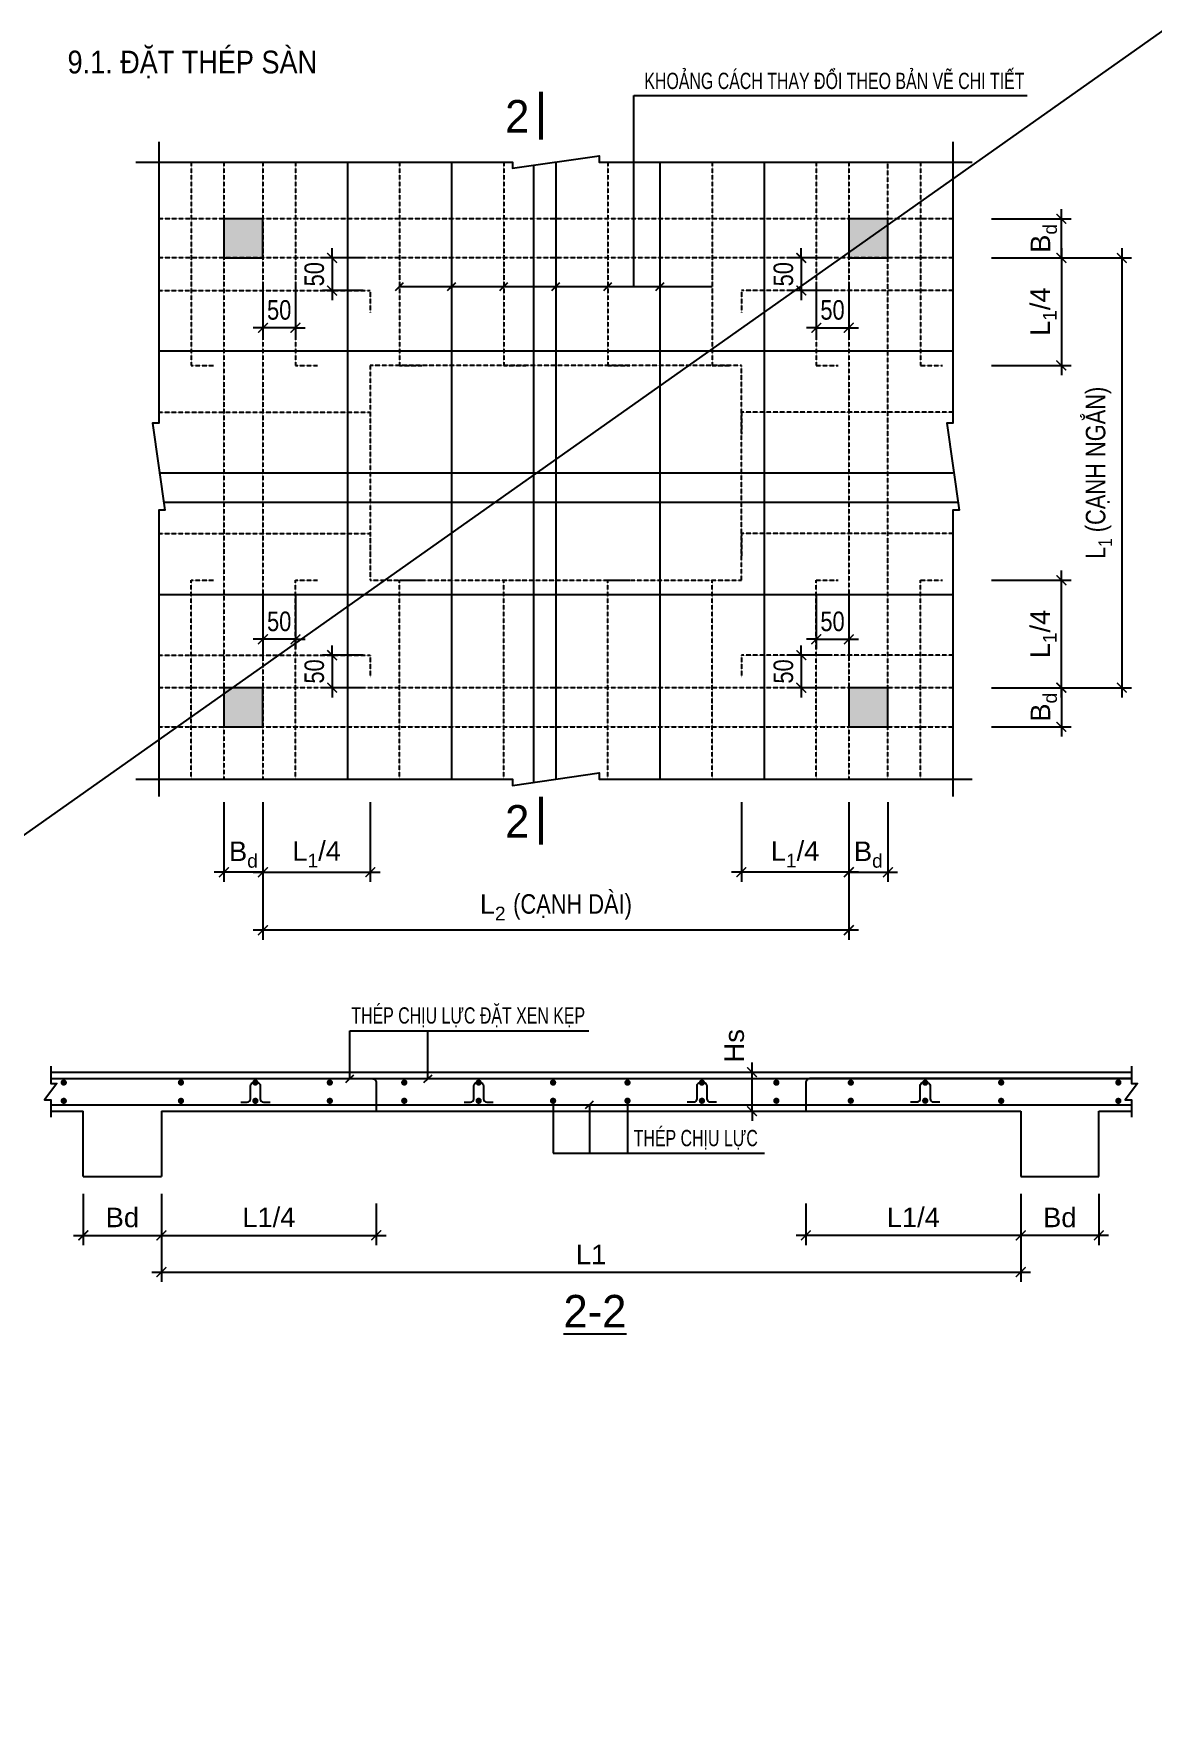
# Model space of a CAD drawing. Header units: millimetres. Extents: x -241424 to 696054, y -125618 to 93710.
# Drawn here: x 126083 to 143272, y -3 to 25736 of the extents above; entities that cross this region are included whole.
import ezdxf
from ezdxf.enums import TextEntityAlignment as Align

# ---------------------------------------------------------------- set-up
doc = ezdxf.new("R2010")
doc.units = ezdxf.units.MM
doc.header["$LTSCALE"] = 7
doc.header["$PDMODE"] = 3
doc.linetypes.add('HIDDEN', pattern=[0.375, 0.25, -0.125])
doc.layers.get('0').update_dxf_attribs({"linetype": 'CONTINUOUS'})
doc.layers.get('Defpoints').update_dxf_attribs({"color": 6, "linetype": 'CONTINUOUS'})
for name, color, linetype in [('CDC_02_DIM', 1, 'CONTINUOUS'), ('CDC_03_BORDER', 3, 'CONTINUOUS'), ('CDC_04_HIDDEN', 8, 'HIDDEN'), ('CDC_05_STEEL', 4, 'CONTINUOUS'), ('CDC_06_TEXT', 2, 'CONTINUOUS'), ('CDC_09_COLUMN', 4, 'CONTINUOUS'), ('CDC_10_HATCH', 251, 'CONTINUOUS'), ('CDC_11_NOTE', 8, 'CONTINUOUS')]:
    doc.layers.add(name, color=color, linetype=linetype)
doc.layers.add('KCS_Plotter', color=11, linetype='CONTINUOUS', plot=False)
doc.styles.add('ARIAL', font='arial.ttf')
doc.styles.add('AVANTH-KT', font='')
doc.styles.add('VNAVANTH', font='', dxfattribs={"width": 0.95})
doc.styles.get('AVANTH-KT').set_extended_font_data('.VnAvantH')
doc.styles.get('VNAVANTH').set_extended_font_data('.VnAvantH')
doc.dimstyles.new('DIM1-25', dxfattribs={"dimscale": 1.2, "dimtxt": 250, "dimasz": 125, "dimexe": 125, "dimexo": 0.06, "dimgap": 100, "dimtad": 1, "dimdec": 0, "dimzin": 0, "dimdsep": 46, "dimtxsty": 'ARIAL', "dimblk": 'ARCHTICK', "dimcen": 100, "dimdle": 125, "dimclrd": 256, "dimclre": 1, "dimclrt": 2, "dimadec": 0, "dimazin": 0, "dimtfac": 1, "dimtdec": 0, "dimtix": 1, "dimtmove": 2, "dimatfit": 0, "dimfxl": 1, "dimtolj": 1, "dimtzin": 0, "dimarcsym": 0})

# ---------------------------------------------------------------- blocks, each defined once
blk = doc.blocks.new('_ArchTick')
at = {"color": 0, "linetype": 'ByBlock', "const_width": 0.15}
blk.add_lwpolyline([(-0.5, -0.5), (0.5, 0.5)], dxfattribs=at)
blk = doc.blocks.new('*D38')
at = {"layer": 'CDC_02_DIM', "color": 1, "lineweight": -2, "transparency": 16777216}
for p, q in [((128048, 7279), (128048, 6564)), ((141248, 7279), (141248, 6564))]:
    blk.add_line(p, q, dxfattribs=at)
at = {"layer": 'CDC_02_DIM', "lineweight": -2, "transparency": 16777216}
blk.add_line((127898, 6714), (141398, 6714), dxfattribs=at)
at = {"layer": 'Defpoints', "color": 0, "transparency": 16777216}
for p in [(128048, 7279), (141248, 7279), (141248, 6714)]:
    blk.add_point(p, dxfattribs=at)
at = {"layer": 'CDC_02_DIM', "lineweight": -2, "transparency": 16777216, "xscale": 150, "yscale": 150, "zscale": 150, "rotation": 180}
blk.add_blockref('_ArchTick', (128048, 6714), dxfattribs=at)
at = {"layer": 'CDC_02_DIM', "lineweight": -2, "transparency": 16777216, "xscale": 150, "yscale": 150, "zscale": 150}
blk.add_blockref('_ArchTick', (141248, 6714), dxfattribs=at)
at = {"layer": 'CDC_02_DIM', "color": 2, "transparency": 16777216, "insert": (134648, 6985), "char_height": 300, "attachment_point": 5, "style": 'ARIAL'}
blk.add_mtext('\\A1;L1', dxfattribs=at)
blk = doc.blocks.new('*D39')
at = {"layer": 'CDC_02_DIM', "color": 1, "lineweight": -2, "transparency": 16777216}
for p, q in [((126848, 7917), (126848, 7129)), ((128048, 7917), (128048, 7129))]:
    blk.add_line(p, q, dxfattribs=at)
at = {"layer": 'CDC_02_DIM', "lineweight": -2, "transparency": 16777216}
blk.add_line((126698, 7279), (128198, 7279), dxfattribs=at)
at = {"layer": 'Defpoints', "color": 0, "transparency": 16777216}
for p in [(126848, 7918), (128048, 7918), (128048, 7279)]:
    blk.add_point(p, dxfattribs=at)
at = {"layer": 'CDC_02_DIM', "lineweight": -2, "transparency": 16777216, "xscale": 150, "yscale": 150, "zscale": 150, "rotation": 180}
blk.add_blockref('_ArchTick', (126848, 7279), dxfattribs=at)
at = {"layer": 'CDC_02_DIM', "lineweight": -2, "transparency": 16777216, "xscale": 150, "yscale": 150, "zscale": 150}
blk.add_blockref('_ArchTick', (128048, 7279), dxfattribs=at)
at = {"layer": 'CDC_02_DIM', "color": 2, "transparency": 16777216, "insert": (127448, 7552), "char_height": 300, "attachment_point": 5, "style": 'ARIAL'}
blk.add_mtext('\\A1;B{\\f.VnArial|b0|i0|c0|p34;d}', dxfattribs=at)
blk = doc.blocks.new('*D40')
at = {"layer": 'CDC_02_DIM', "color": 1, "lineweight": -2, "transparency": 16777216}
for p, q in [((141248, 7917), (141248, 7129)), ((142448, 7917), (142448, 7129))]:
    blk.add_line(p, q, dxfattribs=at)
at = {"layer": 'CDC_02_DIM', "lineweight": -2, "transparency": 16777216}
blk.add_line((142598, 7279), (141098, 7279), dxfattribs=at)
at = {"layer": 'Defpoints', "color": 0, "transparency": 16777216}
for p in [(141248, 7918), (142448, 7918), (141248, 7279)]:
    blk.add_point(p, dxfattribs=at)
at = {"layer": 'CDC_02_DIM', "lineweight": -2, "transparency": 16777216, "xscale": 150, "yscale": 150, "zscale": 150, "rotation": 180}
blk.add_blockref('_ArchTick', (141248, 7279), dxfattribs=at)
at = {"layer": 'CDC_02_DIM', "lineweight": -2, "transparency": 16777216, "xscale": 150, "yscale": 150, "zscale": 150}
blk.add_blockref('_ArchTick', (142448, 7279), dxfattribs=at)
at = {"layer": 'CDC_02_DIM', "color": 2, "transparency": 16777216, "insert": (141848, 7552), "char_height": 300, "attachment_point": 5, "style": 'ARIAL'}
blk.add_mtext('\\A1;B{\\f.VnArial|b0|i0|c0|p34;d}', dxfattribs=at)
blk = doc.blocks.new('*D41')
at = {"layer": 'CDC_02_DIM', "color": 1, "lineweight": -2, "transparency": 16777216}
for p, q in [((128048, 7768), (128048, 7129)), ((131348, 7768), (131348, 7129))]:
    blk.add_line(p, q, dxfattribs=at)
at = {"layer": 'CDC_02_DIM', "lineweight": -2, "transparency": 16777216}
blk.add_line((127898, 7279), (131498, 7279), dxfattribs=at)
at = {"layer": 'Defpoints', "color": 0, "transparency": 16777216}
for p in [(128048, 7768), (131348, 7768), (131348, 7279)]:
    blk.add_point(p, dxfattribs=at)
at = {"layer": 'CDC_02_DIM', "lineweight": -2, "transparency": 16777216, "xscale": 150, "yscale": 150, "zscale": 150, "rotation": 180}
blk.add_blockref('_ArchTick', (128048, 7279), dxfattribs=at)
at = {"layer": 'CDC_02_DIM', "lineweight": -2, "transparency": 16777216, "xscale": 150, "yscale": 150, "zscale": 150}
blk.add_blockref('_ArchTick', (131348, 7279), dxfattribs=at)
at = {"layer": 'CDC_02_DIM', "color": 2, "transparency": 16777216, "insert": (129698, 7554), "char_height": 300, "attachment_point": 5, "style": 'ARIAL'}
blk.add_mtext('\\A1;L1/4', dxfattribs=at)
blk = doc.blocks.new('*D42')
at = {"layer": 'CDC_02_DIM', "color": 1, "lineweight": -2, "transparency": 16777216}
for p, q in [((137948, 7768), (137948, 7129)), ((141248, 7768), (141248, 7129))]:
    blk.add_line(p, q, dxfattribs=at)
at = {"layer": 'CDC_02_DIM', "lineweight": -2, "transparency": 16777216}
blk.add_line((141398, 7279), (137798, 7279), dxfattribs=at)
at = {"layer": 'Defpoints', "color": 0, "transparency": 16777216}
for p in [(137948, 7768), (141248, 7768), (137948, 7279)]:
    blk.add_point(p, dxfattribs=at)
at = {"layer": 'CDC_02_DIM', "lineweight": -2, "transparency": 16777216, "xscale": 150, "yscale": 150, "zscale": 150, "rotation": 180}
blk.add_blockref('_ArchTick', (137948, 7279), dxfattribs=at)
at = {"layer": 'CDC_02_DIM', "lineweight": -2, "transparency": 16777216, "xscale": 150, "yscale": 150, "zscale": 150}
blk.add_blockref('_ArchTick', (141248, 7279), dxfattribs=at)
at = {"layer": 'CDC_02_DIM', "color": 2, "transparency": 16777216, "insert": (139598, 7554), "char_height": 300, "attachment_point": 5, "style": 'ARIAL'}
blk.add_mtext('\\A1;L1/4', dxfattribs=at)
blk = doc.blocks.new('*D43')
at = {"layer": 'CDC_02_DIM', "color": 1, "lineweight": -2, "transparency": 16777216}
for p, q in [((136425, 9785), (137270, 9785)), ((136425, 9185), (137270, 9185))]:
    blk.add_line(p, q, dxfattribs=at)
at = {"layer": 'CDC_02_DIM', "lineweight": -2, "transparency": 16777216}
for p, q in [((137120, 9785), (137120, 9935)), ((137120, 9185), (137120, 9785)), ((137120, 9185), (137120, 9035))]:
    blk.add_line(p, q, dxfattribs=at)
at = {"layer": 'Defpoints', "color": 0, "transparency": 16777216}
for p in [(136425, 9785), (137120, 9785), (136425, 9185)]:
    blk.add_point(p, dxfattribs=at)
at = {"layer": 'CDC_02_DIM', "lineweight": -2, "transparency": 16777216, "xscale": 150, "yscale": 150, "zscale": 150}
for p, rotation in [((137120, 9785), 270), ((137120, 9185), 90)]:
    blk.add_blockref('_ArchTick', p, dxfattribs=dict(at, rotation=rotation))
at = {"layer": 'CDC_02_DIM', "color": 2, "transparency": 16777216, "insert": (136848, 10190), "char_height": 300, "attachment_point": 5, "rotation": 90, "style": 'ARIAL'}
blk.add_mtext('\\A1;{\\f.VnArial|b0|i0|c0|p34;Hs}', dxfattribs=at)
blk = doc.blocks.new('*D44')
at = {"layer": 'CDC_02_DIM', "color": 1, "lineweight": -2, "transparency": 16777216}
for p, q in [((140797, 17339), (142022, 17339)), ((140797, 15689), (142022, 15689))]:
    blk.add_line(p, q, dxfattribs=at)
at = {"layer": 'CDC_02_DIM', "lineweight": -2, "transparency": 16777216}
blk.add_line((141872, 15539), (141872, 17489), dxfattribs=at)
at = {"layer": 'Defpoints', "color": 0, "transparency": 16777216}
for p in [(140797, 17339), (141872, 17339), (140797, 15689)]:
    blk.add_point(p, dxfattribs=at)
at = {"layer": 'CDC_02_DIM', "lineweight": -2, "transparency": 16777216, "xscale": 150, "yscale": 150, "zscale": 150}
for p, rotation in [((141872, 17339), 90), ((141872, 15689), 270)]:
    blk.add_blockref('_ArchTick', p, dxfattribs=dict(at, rotation=rotation))
at = {"layer": 'CDC_02_DIM', "color": 2, "transparency": 16777216, "insert": (141597, 16514), "char_height": 300, "attachment_point": 5, "rotation": 90, "style": 'ARIAL'}
blk.add_mtext('\\A1;L{\\H0.7x;\\S^ 1;}/4', dxfattribs=at)
blk = doc.blocks.new('*D45')
at = {"layer": 'CDC_02_DIM', "lineweight": -2, "transparency": 16777216}
for p, q in [((141872, 15689), (141872, 15839)), ((141872, 15689), (141872, 15089)), ((141872, 15089), (141872, 14939))]:
    blk.add_line(p, q, dxfattribs=at)
at = {"layer": 'CDC_02_DIM', "color": 1, "lineweight": -2, "transparency": 16777216}
for p, q in [((140797, 15689), (142022, 15689)), ((140797, 15089), (142022, 15089))]:
    blk.add_line(p, q, dxfattribs=at)
at = {"layer": 'Defpoints', "color": 0, "transparency": 16777216}
for p in [(140797, 15689), (140797, 15089), (141872, 15089)]:
    blk.add_point(p, dxfattribs=at)
at = {"layer": 'CDC_02_DIM', "lineweight": -2, "transparency": 16777216, "xscale": 150, "yscale": 150, "zscale": 150}
for p, rotation in [((141872, 15689), 270), ((141872, 15089), 90)]:
    blk.add_blockref('_ArchTick', p, dxfattribs=dict(at, rotation=rotation))
at = {"layer": 'CDC_02_DIM', "color": 2, "transparency": 16777216, "insert": (141602, 15389), "char_height": 300, "attachment_point": 5, "rotation": 90, "style": 'ARIAL'}
blk.add_mtext('\\A1;B{\\H0.7x;\\S^ d;}', dxfattribs=at)
blk = doc.blocks.new('*D46')
at = {"layer": 'CDC_02_DIM', "lineweight": -2, "transparency": 16777216}
blk.add_line((142801, 22439), (142801, 15539), dxfattribs=at)
at = {"layer": 'CDC_02_DIM', "color": 1, "lineweight": -2, "transparency": 16777216}
for p, q in [((141872, 22289), (142951, 22289)), ((141872, 15689), (142951, 15689))]:
    blk.add_line(p, q, dxfattribs=at)
at = {"layer": 'Defpoints', "color": 0, "transparency": 16777216}
for p in [(141872, 22289), (141872, 15689), (142801, 15689)]:
    blk.add_point(p, dxfattribs=at)
at = {"layer": 'CDC_02_DIM', "lineweight": -2, "transparency": 16777216, "xscale": 150, "yscale": 150, "zscale": 150}
for p, rotation in [((142801, 22289), 90), ((142801, 15689), 270)]:
    blk.add_blockref('_ArchTick', p, dxfattribs=dict(at, rotation=rotation))
at = {"layer": 'CDC_02_DIM', "color": 2, "transparency": 16777216, "insert": (142449, 18989), "char_height": 300, "attachment_point": 5, "rotation": 90, "style": 'ARIAL'}
blk.add_mtext('\\A1;{\\W0.8;L\\H0.7x;\\S^ 1;\\H1.4286x; (CẠNH NGẮN)}', dxfattribs=at)
blk = doc.blocks.new('*D47')
at = {"layer": 'CDC_02_DIM', "lineweight": -2, "transparency": 16777216}
blk.add_line((141872, 22439), (141872, 20489), dxfattribs=at)
at = {"layer": 'CDC_02_DIM', "color": 1, "lineweight": -2, "transparency": 16777216}
for p, q in [((140797, 22289), (142022, 22289)), ((140797, 20639), (142022, 20639))]:
    blk.add_line(p, q, dxfattribs=at)
at = {"layer": 'Defpoints', "color": 0, "transparency": 16777216}
for p in [(140797, 22289), (140797, 20639), (141872, 20639)]:
    blk.add_point(p, dxfattribs=at)
at = {"layer": 'CDC_02_DIM', "lineweight": -2, "transparency": 16777216, "xscale": 150, "yscale": 150, "zscale": 150}
for p, rotation in [((141872, 22289), 90), ((141872, 20639), 270)]:
    blk.add_blockref('_ArchTick', p, dxfattribs=dict(at, rotation=rotation))
at = {"layer": 'CDC_02_DIM', "color": 2, "transparency": 16777216, "insert": (141597, 21464), "char_height": 300, "attachment_point": 5, "rotation": 90, "style": 'ARIAL'}
blk.add_mtext('\\A1;L{\\H0.7x;\\S^ 1;}/4', dxfattribs=at)
blk = doc.blocks.new('*D48')
at = {"layer": 'CDC_02_DIM', "lineweight": -2, "transparency": 16777216}
for p, q in [((141872, 22889), (141872, 23039)), ((141872, 22289), (141872, 22889)), ((141872, 22289), (141872, 22139))]:
    blk.add_line(p, q, dxfattribs=at)
at = {"layer": 'CDC_02_DIM', "color": 1, "lineweight": -2, "transparency": 16777216}
for p, q in [((140797, 22889), (142022, 22889)), ((140797, 22289), (142022, 22289))]:
    blk.add_line(p, q, dxfattribs=at)
at = {"layer": 'Defpoints', "color": 0, "transparency": 16777216}
for p in [(140797, 22889), (141872, 22889), (140797, 22289)]:
    blk.add_point(p, dxfattribs=at)
at = {"layer": 'CDC_02_DIM', "lineweight": -2, "transparency": 16777216, "xscale": 150, "yscale": 150, "zscale": 150}
for p, rotation in [((141872, 22889), 270), ((141872, 22289), 90)]:
    blk.add_blockref('_ArchTick', p, dxfattribs=dict(at, rotation=rotation))
at = {"layer": 'CDC_02_DIM', "color": 2, "transparency": 16777216, "insert": (141602, 22589), "char_height": 300, "attachment_point": 5, "rotation": 90, "style": 'ARIAL'}
blk.add_mtext('\\A1;B{\\H0.7x;\\S^ d;}', dxfattribs=at)
blk = doc.blocks.new('*D49')
at = {"layer": 'CDC_02_DIM', "color": 1, "lineweight": -2, "transparency": 16777216}
for p, q in [((129607, 13930), (129607, 12706)), ((131257, 13930), (131257, 12706))]:
    blk.add_line(p, q, dxfattribs=at)
at = {"layer": 'CDC_02_DIM', "lineweight": -2, "transparency": 16777216}
blk.add_line((129457, 12856), (131407, 12856), dxfattribs=at)
at = {"layer": 'Defpoints', "color": 0, "transparency": 16777216}
for p in [(129607, 13930), (131257, 13930), (131257, 12856)]:
    blk.add_point(p, dxfattribs=at)
at = {"layer": 'CDC_02_DIM', "lineweight": -2, "transparency": 16777216, "xscale": 150, "yscale": 150, "zscale": 150, "rotation": 180}
blk.add_blockref('_ArchTick', (129607, 12856), dxfattribs=at)
at = {"layer": 'CDC_02_DIM', "lineweight": -2, "transparency": 16777216, "xscale": 150, "yscale": 150, "zscale": 150}
blk.add_blockref('_ArchTick', (131257, 12856), dxfattribs=at)
at = {"layer": 'CDC_02_DIM', "color": 2, "transparency": 16777216, "insert": (130432, 13131), "char_height": 300, "attachment_point": 5, "style": 'ARIAL'}
blk.add_mtext('\\A1;L{\\H0.7x;\\S^ 1;}/4', dxfattribs=at)
blk = doc.blocks.new('*D50')
at = {"layer": 'CDC_02_DIM', "color": 1, "lineweight": -2, "transparency": 16777216}
for p, q in [((129007, 13930), (129007, 12706)), ((129607, 13930), (129607, 12706))]:
    blk.add_line(p, q, dxfattribs=at)
at = {"layer": 'CDC_02_DIM', "lineweight": -2, "transparency": 16777216}
for p, q in [((129007, 12856), (128857, 12856)), ((129607, 12856), (129007, 12856)), ((129607, 12856), (129757, 12856))]:
    blk.add_line(p, q, dxfattribs=at)
at = {"layer": 'Defpoints', "color": 0, "transparency": 16777216}
for p in [(129007, 13930), (129607, 13930), (129007, 12856)]:
    blk.add_point(p, dxfattribs=at)
at = {"layer": 'CDC_02_DIM', "lineweight": -2, "transparency": 16777216, "xscale": 150, "yscale": 150, "zscale": 150}
blk.add_blockref('_ArchTick', (129007, 12856), dxfattribs=at)
at = {"layer": 'CDC_02_DIM', "lineweight": -2, "transparency": 16777216, "xscale": 150, "yscale": 150, "zscale": 150, "rotation": 180}
blk.add_blockref('_ArchTick', (129607, 12856), dxfattribs=at)
at = {"layer": 'CDC_02_DIM', "color": 2, "transparency": 16777216, "insert": (129307, 13126), "char_height": 300, "attachment_point": 5, "style": 'ARIAL'}
blk.add_mtext('\\A1;B{\\H0.7x;\\S^ d;}', dxfattribs=at)
blk = doc.blocks.new('*D51')
at = {"layer": 'CDC_02_DIM', "color": 1, "lineweight": -2, "transparency": 16777216}
for p, q in [((129607, 12856), (129607, 11815)), ((138607, 12856), (138607, 11815))]:
    blk.add_line(p, q, dxfattribs=at)
at = {"layer": 'CDC_02_DIM', "lineweight": -2, "transparency": 16777216}
blk.add_line((138757, 11965), (129457, 11965), dxfattribs=at)
at = {"layer": 'Defpoints', "color": 0, "transparency": 16777216}
for p in [(129607, 12856), (138607, 12856), (129607, 11965)]:
    blk.add_point(p, dxfattribs=at)
at = {"layer": 'CDC_02_DIM', "lineweight": -2, "transparency": 16777216, "xscale": 150, "yscale": 150, "zscale": 150, "rotation": 180}
blk.add_blockref('_ArchTick', (129607, 11965), dxfattribs=at)
at = {"layer": 'CDC_02_DIM', "lineweight": -2, "transparency": 16777216, "xscale": 150, "yscale": 150, "zscale": 150}
blk.add_blockref('_ArchTick', (138607, 11965), dxfattribs=at)
at = {"layer": 'CDC_02_DIM', "color": 2, "transparency": 16777216, "insert": (134107, 12317), "char_height": 300, "attachment_point": 5, "style": 'ARIAL'}
blk.add_mtext('\\A1;L{\\H0.7x;\\S^ 2;} {\\W0.8;(CẠNH DÀI)}', dxfattribs=at)
blk = doc.blocks.new('*D52')
at = {"layer": 'CDC_02_DIM', "color": 1, "lineweight": -2, "transparency": 16777216}
for p, q in [((136957, 13930), (136957, 12706)), ((138607, 13930), (138607, 12706))]:
    blk.add_line(p, q, dxfattribs=at)
at = {"layer": 'CDC_02_DIM', "lineweight": -2, "transparency": 16777216}
blk.add_line((138757, 12856), (136807, 12856), dxfattribs=at)
at = {"layer": 'Defpoints', "color": 0, "transparency": 16777216}
for p in [(136957, 13930), (138607, 13930), (136957, 12856)]:
    blk.add_point(p, dxfattribs=at)
at = {"layer": 'CDC_02_DIM', "lineweight": -2, "transparency": 16777216, "xscale": 150, "yscale": 150, "zscale": 150, "rotation": 180}
blk.add_blockref('_ArchTick', (136957, 12856), dxfattribs=at)
at = {"layer": 'CDC_02_DIM', "lineweight": -2, "transparency": 16777216, "xscale": 150, "yscale": 150, "zscale": 150}
blk.add_blockref('_ArchTick', (138607, 12856), dxfattribs=at)
at = {"layer": 'CDC_02_DIM', "color": 2, "transparency": 16777216, "insert": (137782, 13131), "char_height": 300, "attachment_point": 5, "style": 'ARIAL'}
blk.add_mtext('\\A1;L{\\H0.7x;\\S^ 1;}/4', dxfattribs=at)
blk = doc.blocks.new('*D53')
at = {"layer": 'CDC_02_DIM', "color": 1, "lineweight": -2, "transparency": 16777216}
for p, q in [((138607, 13930), (138607, 12706)), ((139207, 13930), (139207, 12706))]:
    blk.add_line(p, q, dxfattribs=at)
at = {"layer": 'CDC_02_DIM', "lineweight": -2, "transparency": 16777216}
for p, q in [((138607, 12856), (138457, 12856)), ((138607, 12856), (139207, 12856)), ((139207, 12856), (139357, 12856))]:
    blk.add_line(p, q, dxfattribs=at)
at = {"layer": 'Defpoints', "color": 0, "transparency": 16777216}
for p in [(138607, 13930), (139207, 13930), (139207, 12856)]:
    blk.add_point(p, dxfattribs=at)
at = {"layer": 'CDC_02_DIM', "lineweight": -2, "transparency": 16777216, "xscale": 150, "yscale": 150, "zscale": 150}
blk.add_blockref('_ArchTick', (138607, 12856), dxfattribs=at)
at = {"layer": 'CDC_02_DIM', "lineweight": -2, "transparency": 16777216, "xscale": 150, "yscale": 150, "zscale": 150, "rotation": 180}
blk.add_blockref('_ArchTick', (139207, 12856), dxfattribs=at)
at = {"layer": 'CDC_02_DIM', "color": 2, "transparency": 16777216, "insert": (138907, 13126), "char_height": 300, "attachment_point": 5, "style": 'ARIAL'}
blk.add_mtext('\\A1;B{\\H0.7x;\\S^ d;}', dxfattribs=at)
blk = doc.blocks.new('*D62')
at = {"layer": 'CDC_02_DIM', "color": 1, "lineweight": -2, "transparency": 16777216}
for p, q in [((129607, 17105), (129607, 16283)), ((130107, 17105), (130107, 16283))]:
    blk.add_line(p, q, dxfattribs=at)
at = {"layer": 'CDC_02_DIM', "lineweight": -2, "transparency": 16777216}
for p, q in [((129607, 16433), (129457, 16433)), ((130107, 16433), (129607, 16433)), ((130107, 16433), (130257, 16433))]:
    blk.add_line(p, q, dxfattribs=at)
at = {"layer": 'Defpoints', "color": 0, "transparency": 16777216}
for p in [(129607, 17105), (130107, 17105), (129607, 16433)]:
    blk.add_point(p, dxfattribs=at)
at = {"layer": 'CDC_02_DIM', "lineweight": -2, "transparency": 16777216, "xscale": 150, "yscale": 150, "zscale": 150}
blk.add_blockref('_ArchTick', (129607, 16433), dxfattribs=at)
at = {"layer": 'CDC_02_DIM', "lineweight": -2, "transparency": 16777216, "xscale": 150, "yscale": 150, "zscale": 150, "rotation": 180}
blk.add_blockref('_ArchTick', (130107, 16433), dxfattribs=at)
at = {"layer": 'CDC_02_DIM', "color": 2, "transparency": 16777216, "insert": (129857, 16706), "char_height": 300, "attachment_point": 5, "style": 'ARIAL'}
blk.add_mtext('\\A1;{\\W0.8;50}', dxfattribs=at)
blk = doc.blocks.new('*D63')
at = {"layer": 'CDC_02_DIM', "color": 1, "lineweight": -2, "transparency": 16777216}
for p, q in [((138107, 17105), (138107, 16283)), ((138607, 17105), (138607, 16283))]:
    blk.add_line(p, q, dxfattribs=at)
at = {"layer": 'CDC_02_DIM', "lineweight": -2, "transparency": 16777216}
for p, q in [((138107, 16433), (137957, 16433)), ((138107, 16433), (138607, 16433)), ((138607, 16433), (138757, 16433))]:
    blk.add_line(p, q, dxfattribs=at)
at = {"layer": 'Defpoints', "color": 0, "transparency": 16777216}
for p in [(138107, 17105), (138607, 17105), (138607, 16433)]:
    blk.add_point(p, dxfattribs=at)
at = {"layer": 'CDC_02_DIM', "lineweight": -2, "transparency": 16777216, "xscale": 150, "yscale": 150, "zscale": 150}
blk.add_blockref('_ArchTick', (138107, 16433), dxfattribs=at)
at = {"layer": 'CDC_02_DIM', "lineweight": -2, "transparency": 16777216, "xscale": 150, "yscale": 150, "zscale": 150, "rotation": 180}
blk.add_blockref('_ArchTick', (138607, 16433), dxfattribs=at)
at = {"layer": 'CDC_02_DIM', "color": 2, "transparency": 16777216, "insert": (138357, 16706), "char_height": 300, "attachment_point": 5, "style": 'ARIAL'}
blk.add_mtext('\\A1;{\\W0.8;50}', dxfattribs=at)
blk = doc.blocks.new('*D64')
at = {"layer": 'CDC_02_DIM', "lineweight": -2, "transparency": 16777216}
for p, q in [((130670, 16189), (130670, 16339)), ((130670, 16189), (130670, 15689)), ((130670, 15689), (130670, 15539))]:
    blk.add_line(p, q, dxfattribs=at)
at = {"layer": 'CDC_02_DIM', "color": 1, "lineweight": -2, "transparency": 16777216}
for p, q in [((131148, 16189), (130520, 16189)), ((131148, 15689), (130520, 15689))]:
    blk.add_line(p, q, dxfattribs=at)
at = {"layer": 'Defpoints', "color": 0, "transparency": 16777216}
for p in [(131148, 16189), (130670, 15689), (131148, 15689)]:
    blk.add_point(p, dxfattribs=at)
at = {"layer": 'CDC_02_DIM', "lineweight": -2, "transparency": 16777216, "xscale": 150, "yscale": 150, "zscale": 150}
for p, rotation in [((130670, 16189), 270), ((130670, 15689), 90)]:
    blk.add_blockref('_ArchTick', p, dxfattribs=dict(at, rotation=rotation))
at = {"layer": 'CDC_02_DIM', "color": 2, "transparency": 16777216, "insert": (130397, 15939), "char_height": 300, "attachment_point": 5, "rotation": 90, "style": 'ARIAL'}
blk.add_mtext('\\A1;{\\W0.8;50}', dxfattribs=at)
blk = doc.blocks.new('*D65')
at = {"layer": 'CDC_02_DIM', "lineweight": -2, "transparency": 16777216}
for p, q in [((137877, 16189), (137877, 16339)), ((137877, 16189), (137877, 15689)), ((137877, 15689), (137877, 15539))]:
    blk.add_line(p, q, dxfattribs=at)
at = {"layer": 'CDC_02_DIM', "color": 1, "lineweight": -2, "transparency": 16777216}
for p, q in [((138354, 16189), (137727, 16189)), ((138354, 15689), (137727, 15689))]:
    blk.add_line(p, q, dxfattribs=at)
at = {"layer": 'Defpoints', "color": 0, "transparency": 16777216}
for p in [(138354, 16189), (137877, 15689), (138354, 15689)]:
    blk.add_point(p, dxfattribs=at)
at = {"layer": 'CDC_02_DIM', "lineweight": -2, "transparency": 16777216, "xscale": 150, "yscale": 150, "zscale": 150}
for p, rotation in [((137877, 16189), 270), ((137877, 15689), 90)]:
    blk.add_blockref('_ArchTick', p, dxfattribs=dict(at, rotation=rotation))
at = {"layer": 'CDC_02_DIM', "color": 2, "transparency": 16777216, "insert": (137603, 15939), "char_height": 300, "attachment_point": 5, "rotation": 90, "style": 'ARIAL'}
blk.add_mtext('\\A1;{\\W0.8;50}', dxfattribs=at)
blk = doc.blocks.new('*D66')
at = {"layer": 'CDC_02_DIM', "lineweight": -2, "transparency": 16777216}
for p, q in [((130670, 22289), (130670, 22439)), ((130670, 22289), (130670, 21789)), ((130670, 21789), (130670, 21639))]:
    blk.add_line(p, q, dxfattribs=at)
at = {"layer": 'CDC_02_DIM', "color": 1, "lineweight": -2, "transparency": 16777216}
for p, q in [((131148, 22289), (130520, 22289)), ((131148, 21789), (130520, 21789))]:
    blk.add_line(p, q, dxfattribs=at)
at = {"layer": 'Defpoints', "color": 0, "transparency": 16777216}
for p in [(131148, 22289), (130670, 21789), (131148, 21789)]:
    blk.add_point(p, dxfattribs=at)
at = {"layer": 'CDC_02_DIM', "lineweight": -2, "transparency": 16777216, "xscale": 150, "yscale": 150, "zscale": 150}
for p, rotation in [((130670, 22289), 270), ((130670, 21789), 90)]:
    blk.add_blockref('_ArchTick', p, dxfattribs=dict(at, rotation=rotation))
at = {"layer": 'CDC_02_DIM', "color": 2, "transparency": 16777216, "insert": (130397, 22039), "char_height": 300, "attachment_point": 5, "rotation": 90, "style": 'ARIAL'}
blk.add_mtext('\\A1;{\\W0.8;50}', dxfattribs=at)
blk = doc.blocks.new('*D67')
at = {"layer": 'CDC_02_DIM', "lineweight": -2, "transparency": 16777216}
for p, q in [((137877, 22289), (137877, 22439)), ((137877, 22289), (137877, 21789)), ((137877, 21789), (137877, 21639))]:
    blk.add_line(p, q, dxfattribs=at)
at = {"layer": 'CDC_02_DIM', "color": 1, "lineweight": -2, "transparency": 16777216}
for p, q in [((138354, 22289), (137727, 22289)), ((138354, 21789), (137727, 21789))]:
    blk.add_line(p, q, dxfattribs=at)
at = {"layer": 'Defpoints', "color": 0, "transparency": 16777216}
for p in [(138354, 22289), (137877, 21789), (138354, 21789)]:
    blk.add_point(p, dxfattribs=at)
at = {"layer": 'CDC_02_DIM', "lineweight": -2, "transparency": 16777216, "xscale": 150, "yscale": 150, "zscale": 150}
for p, rotation in [((137877, 22289), 270), ((137877, 21789), 90)]:
    blk.add_blockref('_ArchTick', p, dxfattribs=dict(at, rotation=rotation))
at = {"layer": 'CDC_02_DIM', "color": 2, "transparency": 16777216, "insert": (137603, 22039), "char_height": 300, "attachment_point": 5, "rotation": 90, "style": 'ARIAL'}
blk.add_mtext('\\A1;{\\W0.8;50}', dxfattribs=at)
blk = doc.blocks.new('*D68')
at = {"layer": 'CDC_02_DIM', "color": 1, "lineweight": -2, "transparency": 16777216}
for p, q in [((129607, 21888), (129607, 21066)), ((130107, 21888), (130107, 21066))]:
    blk.add_line(p, q, dxfattribs=at)
at = {"layer": 'CDC_02_DIM', "lineweight": -2, "transparency": 16777216}
for p, q in [((129607, 21216), (129457, 21216)), ((130107, 21216), (129607, 21216)), ((130107, 21216), (130257, 21216))]:
    blk.add_line(p, q, dxfattribs=at)
at = {"layer": 'Defpoints', "color": 0, "transparency": 16777216}
for p in [(129607, 21888), (130107, 21888), (129607, 21216)]:
    blk.add_point(p, dxfattribs=at)
at = {"layer": 'CDC_02_DIM', "lineweight": -2, "transparency": 16777216, "xscale": 150, "yscale": 150, "zscale": 150}
blk.add_blockref('_ArchTick', (129607, 21216), dxfattribs=at)
at = {"layer": 'CDC_02_DIM', "lineweight": -2, "transparency": 16777216, "xscale": 150, "yscale": 150, "zscale": 150, "rotation": 180}
blk.add_blockref('_ArchTick', (130107, 21216), dxfattribs=at)
at = {"layer": 'CDC_02_DIM', "color": 2, "transparency": 16777216, "insert": (129857, 21489), "char_height": 300, "attachment_point": 5, "style": 'ARIAL'}
blk.add_mtext('\\A1;{\\W0.8;50}', dxfattribs=at)
blk = doc.blocks.new('*D69')
at = {"layer": 'CDC_02_DIM', "color": 1, "lineweight": -2, "transparency": 16777216}
for p, q in [((138107, 21888), (138107, 21066)), ((138607, 21888), (138607, 21066))]:
    blk.add_line(p, q, dxfattribs=at)
at = {"layer": 'CDC_02_DIM', "lineweight": -2, "transparency": 16777216}
for p, q in [((138107, 21216), (137957, 21216)), ((138107, 21216), (138607, 21216)), ((138607, 21216), (138757, 21216))]:
    blk.add_line(p, q, dxfattribs=at)
at = {"layer": 'Defpoints', "color": 0, "transparency": 16777216}
for p in [(138107, 21888), (138607, 21888), (138607, 21216)]:
    blk.add_point(p, dxfattribs=at)
at = {"layer": 'CDC_02_DIM', "lineweight": -2, "transparency": 16777216, "xscale": 150, "yscale": 150, "zscale": 150}
blk.add_blockref('_ArchTick', (138107, 21216), dxfattribs=at)
at = {"layer": 'CDC_02_DIM', "lineweight": -2, "transparency": 16777216, "xscale": 150, "yscale": 150, "zscale": 150, "rotation": 180}
blk.add_blockref('_ArchTick', (138607, 21216), dxfattribs=at)
at = {"layer": 'CDC_02_DIM', "color": 2, "transparency": 16777216, "insert": (138357, 21489), "char_height": 300, "attachment_point": 5, "style": 'ARIAL'}
blk.add_mtext('\\A1;{\\W0.8;50}', dxfattribs=at)

msp = doc.modelspace()

# ---------------------------------------------------------------- hatches: boundary and pattern name
at = {"layer": 'CDC_10_HATCH', "ltscale": 30}
h = msp.add_hatch(dxfattribs=at)
h.set_pattern_fill('BT-01', color=256, scale=50, style=0, pattern_type=2)
h.set_pattern_definition([(50, (-59009716.77, 2438394.08), (358.6300913, -31.3760675), [37.5, -412.5]), (355, (-59009716.77, 2438394.1), (-69.3756668, 376.0960669), [30, -330]), (100.4514, (-59009686.88, 2438391.47), (289.2546909, 344.719771), [31.870095, -350.571056]), (46.1842, (-59009716.77, 2438494.1), (533.6205243, -82.759507), [56.25, -618.75]), (96.6356, (-59009672.3, 2438487.2), (467.331353, 487.0589355), [47.805144, -525.8565]), (351.1842, (-59009716.77, 2438494.1), (467.3309726, 487.0593005), [45, -495]), (21, (-59009666.77, 2438469.08), (298.453526, -201.3094453), [37.5, -412.5]), (326, (-59009666.77, 2438469.1), (121.657666, 362.5750225), [30, -330]), (71.4514, (-59009641.9, 2438452.3), (420.1113143, 161.2652484), [31.870095, -350.571056]), (37.5, (-59009716.77, 2438394.08), (6.07992766, 166.44692692), [0, -326, 0, -335, 0, -331.25]), (7.5, (-59009716.77, 2438394.08), (131.5347687, 197.20585594), [0, -191, 0, -318.5, 0, -126.25]), (327.5, (-59009828.27, 2438394.08), (266.9112181, -11.27743587), [0, -125, 0, -390, 0, -517.5]), (317.5, (-59009878.27, 2438394.08), (291.5930847, 50.0524912), [0, -162.5, 0, -259, 0, -367.5]), (45, (-59009716.77, 2438394.08), (-150.260191, 150.260191), []), (45, (-59009716.77, 2438455.33), (-150.260191, 150.260191), [])])
h.paths.add_polyline_path([(138606.6, 15088.9), (139206.6, 15088.9), (139206.6, 15688.9), (138606.6, 15688.9)])
h.paths.add_polyline_path([(129006.6, 15088.9), (129606.6, 15088.9), (129606.6, 15688.9), (129006.6, 15688.9)])
h.paths.add_polyline_path([(138606.6, 22288.9), (139206.6, 22288.9), (139206.6, 22888.9), (138606.6, 22888.9)])
h.paths.add_polyline_path([(129006.6, 22288.9), (129606.6, 22288.9), (129606.6, 22888.9), (129006.6, 22888.9)])

# ---------------------------------------------------------------- linework, layer by layer
at = {"layer": 'CDC_02_DIM'}
for p, q in [((131644.8, 21788.8), (131768.4, 21909.4)), ((132444.8, 21788.8), (132568.4, 21909.4)), ((133244.8, 21788.8), (133368.4, 21909.4)), ((134044.8, 21788.8), (134168.4, 21909.4)), ((134844.8, 21788.8), (134968.4, 21909.4)), ((135644.8, 21788.8), (135768.4, 21909.4))]:
    msp.add_line(p, q, dxfattribs=at)
for points in [[(126347.9, 9878.8), (126347.9, 9610.1), (126441.7, 9610.1), (126254.2, 9360.1), (126347.9, 9360.1), (126347.9, 9091.3)], [(142947.9, 9878.8), (142947.9, 9610.1), (143041.7, 9610.1), (142854.2, 9360.1), (142947.9, 9360.1), (142947.9, 9091.3)]]:
    msp.add_lwpolyline(points, dxfattribs=at)
at = {"layer": 'CDC_03_BORDER'}
for p, q in [((126347.9, 9785.1), (142947.9, 9785.1)), ((126347.9, 9185.1), (126847.9, 9185.1)), ((126847.9, 8185.1), (126847.9, 9185.1)), ((128047.9, 9185.1), (128047.9, 8185.1)), ((128047.9, 9185.1), (141247.9, 9185.1)), ((141247.9, 9185.1), (141247.9, 8185.1)), ((142447.9, 8185.1), (142447.9, 9185.1)), ((142447.9, 9185.1), (142947.9, 9185.1)), ((126847.9, 8185.1), (128047.9, 8185.1)), ((141247.9, 8185.1), (142447.9, 8185.1))]:
    msp.add_line(p, q, dxfattribs=at)
at = {"layer": 'CDC_03_BORDER', "const_width": 64}
for points in [[(133879.8, 24105.9), (133879.8, 24842.9)], [(133879.8, 13278), (133879.8, 14015)]]:
    msp.add_lwpolyline(points, dxfattribs=at)
at = {"layer": 'CDC_03_BORDER'}
for points in [[(128006.6, 24070.8), (128006.6, 19752), (127910.6, 19752), (128102.6, 18416.8), (128006.6, 18416.8), (128006.6, 14016.8)], [(140206.6, 24070.8), (140206.6, 19752), (140110.6, 19752), (140302.6, 18416.8), (140206.6, 18416.8), (140206.6, 14016.8)], [(127656.1, 23761.5), (133439, 23761.5), (133439, 23665.5), (134774.2, 23857.5), (134774.2, 23761.5), (140502.7, 23761.5)], [(127656.1, 14284.4), (133439, 14284.4), (133439, 14188.4), (134774.2, 14380.4), (134774.2, 14284.4), (140502.7, 14284.4)]]:
    msp.add_lwpolyline(points, dxfattribs=at)
at = {"layer": 'CDC_04_HIDDEN'}
for p, q in [((129006.6, 23761.5), (129006.6, 14284.4)), ((129606.6, 23761.5), (129606.6, 14284.4)), ((138606.6, 23761.5), (138606.6, 14284.4)), ((139206.6, 14284.4), (139206.6, 23761.5)), ((140206.6, 22888.9), (128006.6, 22888.9)), ((140206.6, 22288.9), (128006.6, 22288.9)), ((140206.6, 15688.9), (128006.6, 15688.9)), ((128006.6, 15088.9), (140206.6, 15088.9))]:
    msp.add_line(p, q, dxfattribs=at)
msp.add_lwpolyline([(131256.6, 17338.9), (136956.6, 17338.9), (136956.6, 20638.9), (131256.6, 20638.9)], close=True, dxfattribs=at)
at = {"layer": 'CDC_05_STEEL'}
for p, q in [((126347.9, 9685.1), (142947.9, 9685.1)), ((126347.9, 9285.1), (142947.9, 9285.1))]:
    msp.add_line(p, q, dxfattribs=at)
at = {"layer": 'CDC_05_STEEL', "linetype": 'HIDDEN'}
for points in [[(128506.6, 23761.5), (128506.6, 20638.9), (128845.8, 20638.9)], [(130106.6, 23761.5), (130106.6, 20638.9), (130445.8, 20638.9)], [(131706.6, 23761.5), (131706.6, 20638.9), (132045.8, 20638.9)], [(133306.6, 23761.5), (133306.6, 20638.9), (133645.8, 20638.9)], [(134906.6, 23761.5), (134906.6, 20638.9), (135245.8, 20638.9)], [(136506.6, 23761.5), (136506.6, 20638.9), (136795.8, 20638.9)], [(138106.6, 23761.5), (138106.6, 20638.9), (138445.8, 20638.9)], [(139706.6, 23761.5), (139706.6, 20638.9), (140045.8, 20638.9)], [(128006.6, 21788.9), (131256.6, 21788.9), (131256.6, 21449.7)], [(140206.6, 21788.9), (136956.6, 21788.9), (136956.6, 21449.7)], [(128006.6, 19922.2), (131256.6, 19922.2), (131256.6, 19583)], [(140206.6, 19922.2), (136956.6, 19922.2), (136956.6, 19583)], [(128006.6, 18055.6), (131256.6, 18055.6), (131256.6, 17688.9)], [(140206.6, 18055.6), (136956.6, 18055.6), (136956.6, 17688.9)], [(128506.6, 14284.4), (128506.6, 17338.9), (128845.8, 17338.9)], [(130106.6, 14284.4), (130106.6, 17338.9), (130445.8, 17338.9)], [(131706.6, 14284.4), (131706.6, 17338.9), (132045.8, 17338.9)], [(133306.6, 14284.4), (133306.6, 17338.9), (133645.8, 17338.9)], [(134906.6, 14284.4), (134906.6, 17338.9), (135245.8, 17338.9)], [(136506.6, 14284.4), (136506.6, 17338.9), (136795.8, 17338.9)], [(138106.6, 14284.4), (138106.6, 17338.9), (138445.8, 17338.9)], [(139706.6, 14284.4), (139706.6, 17338.9), (140045.8, 17338.9)], [(128006.6, 16188.9), (131256.6, 16188.9), (131256.6, 15849.7)], [(140206.6, 16188.9), (136956.6, 16188.9), (136956.6, 15849.7)]]:
    msp.add_lwpolyline(points, dxfattribs=at)
at = {"layer": 'CDC_05_STEEL'}
for points in [[(130906.6, 23761.5), (130906.6, 14284.4)], [(132506.6, 14284.4), (132506.6, 23761.5)], [(133770.3, 14236.1), (133770.3, 23713.1)], [(134106.6, 23761.5), (134106.6, 14284.4)], [(135706.6, 23761.5), (135706.6, 14284.4)], [(137306.6, 23761.5), (137306.6, 14284.4)], [(140206.6, 20855.6), (128006.6, 20855.6)], [(128006.6, 18988.9), (140206.6, 18988.9)], [(128084.9, 18539.6), (140284.9, 18539.6)], [(128006.6, 17122.2), (140206.6, 17122.2)]]:
    msp.add_lwpolyline(points, dxfattribs=at)
for points in [[(126347.9, 9685.1), (131287.9, 9685.1, -0.4142136), (131347.9, 9625.1), (131347.9, 9185.1)], [(129266.2, 9325.8), (129366.2, 9325.8, 0.4142136), (129416.2, 9375.8), (129416.2, 9575.8, -0.4142136), (129466.2, 9625.8), (129516.2, 9625.8, -0.4142136), (129566.2, 9575.8), (129566.2, 9375.8, 0.4142136), (129616.2, 9325.8), (129716.2, 9325.8)], [(132696.1, 9326.5), (132796.1, 9326.5, 0.4142136), (132846.1, 9376.5), (132846.1, 9576.5, -0.4142136), (132896.1, 9626.5), (132946.1, 9626.5, -0.4142136), (132996.1, 9576.5), (132996.1, 9376.5, 0.4142136), (133046.1, 9326.5), (133146.1, 9326.5)], [(136125.9, 9327.1), (136225.9, 9327.1, 0.4142136), (136275.9, 9377.1), (136275.9, 9577.1, -0.4142136), (136325.9, 9627.1), (136375.9, 9627.1, -0.4142136), (136425.9, 9577.1), (136425.9, 9377.1, 0.4142136), (136475.9, 9327.1), (136575.9, 9327.1)], [(142947.9, 9685.1), (138007.9, 9685.1, 0.4142136), (137947.9, 9625.1), (137947.9, 9185.1)], [(139555.8, 9327.8), (139655.8, 9327.8, 0.4142136), (139705.8, 9377.8), (139705.8, 9577.8, -0.4142136), (139755.8, 9627.8), (139805.8, 9627.8, -0.4142136), (139855.8, 9577.8), (139855.8, 9377.8, 0.4142136), (139905.8, 9327.8), (140005.8, 9327.8)]]:
    msp.add_lwpolyline(points, format="xyb", dxfattribs=at)
at = {"layer": 'CDC_05_STEEL', "const_width": 48}
for points in [[(126523.9, 9625.8, 1), (126571.9, 9625.8, 1)], [(128371.9, 9625.8, -1), (128323.9, 9625.8, -1)], [(129515.2, 9625.6, -1), (129467.2, 9625.6, -1)], [(130658.5, 9625.4, -1), (130610.5, 9625.4, -1)], [(131801.8, 9625.2, -1), (131753.8, 9625.2, -1)], [(132945.1, 9625, -1), (132897.1, 9625, -1)], [(134088.3, 9624.8, -1), (134040.3, 9624.8, -1)], [(135231.6, 9624.6, -1), (135183.6, 9624.6, -1)], [(136374.9, 9624.3, -1), (136326.9, 9624.3, -1)], [(137518.2, 9624.1, -1), (137470.2, 9624.1, -1)], [(138661.5, 9623.9, -1), (138613.5, 9623.9, -1)], [(139804.8, 9623.7, -1), (139756.8, 9623.7, -1)], [(140923.9, 9625.8, 1), (140971.9, 9625.8, 1)], [(142771.9, 9625.8, -1), (142723.9, 9625.8, -1)], [(126523.9, 9344.3, -1), (126571.9, 9344.3, -1)], [(128371.9, 9344.3, 1), (128323.9, 9344.3, 1)], [(129515.2, 9344.5, 1), (129467.2, 9344.5, 1)], [(130658.5, 9344.7, 1), (130610.5, 9344.7, 1)], [(131801.8, 9345, 1), (131753.8, 9345, 1)], [(132945.1, 9345.2, 1), (132897.1, 9345.2, 1)], [(134088.3, 9345.4, 1), (134040.3, 9345.4, 1)], [(135231.6, 9345.6, 1), (135183.6, 9345.6, 1)], [(136374.9, 9345.8, 1), (136326.9, 9345.8, 1)], [(137518.2, 9346, 1), (137470.2, 9346, 1)], [(138661.5, 9346.2, 1), (138613.5, 9346.2, 1)], [(139804.8, 9346.5, 1), (139756.8, 9346.5, 1)], [(140923.9, 9344.3, -1), (140971.9, 9344.3, -1)], [(142771.9, 9344.3, 1), (142723.9, 9344.3, 1)]]:
    msp.add_lwpolyline(points, format="xyb", close=True, dxfattribs=at)
at = {"layer": 'CDC_09_COLUMN'}
for points in [[(129006.6, 22288.9), (129606.6, 22288.9), (129606.6, 22888.9), (129006.6, 22888.9)], [(138606.6, 22288.9), (139206.6, 22288.9), (139206.6, 22888.9), (138606.6, 22888.9)], [(129006.6, 15088.9), (129606.6, 15088.9), (129606.6, 15688.9), (129006.6, 15688.9)], [(138606.6, 15088.9), (139206.6, 15088.9), (139206.6, 15688.9), (138606.6, 15688.9)]]:
    msp.add_lwpolyline(points, close=True, dxfattribs=at)
at = {"layer": 'CDC_11_NOTE'}
for p, q in [((135306.6, 24782.3), (141345.7, 24782.3)), ((135306.6, 21849.1), (135306.6, 24782.3)), ((131706.6, 21849.1), (136506.6, 21849.1)), ((130942.6, 9685.1), (130942.6, 10422)), ((130942.6, 10422), (134615.5, 10422)), ((132142.6, 9685.1), (132142.6, 10422)), ((130880.7, 9624.8), (131004.4, 9745.4)), ((132080.7, 9624.8), (132204.4, 9745.4)), ((134064.3, 9344.3), (134064.3, 8538.9)), ((134563.7, 9224.8), (134687.3, 9345.4)), ((134625.5, 9285.1), (134625.5, 8538.9)), ((135207.6, 9345.4), (135207.6, 8540)), ((134064.3, 8538.9), (137313.3, 8538.9))]:
    msp.add_line(p, q, dxfattribs=at)
at = {"layer": 'KCS_Plotter'}
msp.add_line((106926, -2.5), (191026, 59397.5), dxfattribs=at)

# ---------------------------------------------------------------- texts
at = {"layer": 'CDC_06_TEXT', "color": 4, "style": 'ARIAL', "width": 0.85}
msp.add_text('9.1. ĐẶT THÉP SÀN', height=350, dxfattribs=at).set_placement((126605.8, 25297.5), align=Align.MIDDLE_LEFT)
at = {"layer": 'CDC_06_TEXT', "style": 'ARIAL', "width": 0.7}
for s, p in [('KHOẢNG CÁCH THAY ĐỔI THEO BẢN VẼ CHI TIẾT', (138386.1, 25044.5)), ('THÉP CHỊU LỰC ĐẶT XEN KẸP', (132760.8, 10660.9)), ('THÉP CHỊU LỰC', (136256, 8777.8))]:
    msp.add_text(s, height=250, dxfattribs=at).set_placement(p, align=Align.MIDDLE)
at = {"layer": 'CDC_06_TEXT'}
for s, style, p in [('2', 'AVANTH-KT', (133513.5, 24467.8)), ('2', 'AVANTH-KT', (133513.5, 13639.9)), ('%%U2-2', 'VNAVANTH', (134707.1, 6117.6))]:
    msp.add_text(s, height=500, dxfattribs=dict(at, style=style)).set_placement(p, align=Align.MIDDLE)

# ---------------------------------------------------------------- dimensions: what is measured, and where the dimension line sits
at = {"layer": 'CDC_02_DIM'}
for p1, p2, distance, text, picture, middle in [((140796.9, 22288.9), (140796.9, 22888.9), -1074.7, 'B{\\H0.7x;\\S^ d;}', '*D48', (141601.6, 22588.9)), ((131147.8, 22288.9), (131147.8, 21788.9), -477.6, '{\\W0.8;50}', '*D66', (130397, 22038.9)), ((138354.2, 22288.9), (138354.2, 21788.9), -477.6, '{\\W0.8;50}', '*D67', (137603.5, 22038.9)), ((140796.9, 22288.9), (140796.9, 20638.9), 1074.7, 'L{\\H0.7x;\\S^ 1;}/4', '*D47', (141596.5, 21463.9)), ((141871.6, 22288.9), (141871.6, 15688.9), 929.2, '{\\W0.8;L\\H0.7x;\\S^ 1;\\H1.4286x; (CẠNH NGẮN)}', '*D46', (142449, 18988.9)), ((130106.6, 21887.6), (129606.6, 21887.6), 672, '{\\W0.8;50}', '*D68', (129856.6, 21488.8)), ((138106.6, 21887.6), (138606.6, 21887.6), -672, '{\\W0.8;50}', '*D69', (138356.6, 21488.8)), ((140796.9, 15688.9), (140796.9, 17338.9), -1074.7, 'L{\\H0.7x;\\S^ 1;}/4', '*D44', (141596.5, 16513.9)), ((130106.6, 17105), (129606.6, 17105), 672, '{\\W0.8;50}', '*D62', (129856.6, 16706.2)), ((138106.6, 17105), (138606.6, 17105), -672, '{\\W0.8;50}', '*D63', (138356.6, 16706.2)), ((131147.8, 16188.9), (131147.8, 15688.9), -477.6, '{\\W0.8;50}', '*D64', (130397, 15938.9)), ((138354.2, 16188.9), (138354.2, 15688.9), -477.6, '{\\W0.8;50}', '*D65', (137603.5, 15938.9)), ((140796.9, 15688.9), (140796.9, 15088.9), 1074.7, 'B{\\H0.7x;\\S^ d;}', '*D45', (141601.6, 15388.9)), ((129606.6, 13930.4), (129006.6, 13930.4), 1074.7, 'B{\\H0.7x;\\S^ d;}', '*D50', (129306.6, 13125.7)), ((129606.6, 13930.4), (131256.6, 13930.4), -1074.7, 'L{\\H0.7x;\\S^ 1;}/4', '*D49', (130431.6, 13130.8)), ((138606.6, 13930.4), (136956.6, 13930.4), 1074.7, 'L{\\H0.7x;\\S^ 1;}/4', '*D52', (137781.6, 13130.8)), ((138606.6, 13930.4), (139206.6, 13930.4), -1074.7, 'B{\\H0.7x;\\S^ d;}', '*D53', (138906.6, 13125.7)), ((138606.6, 12855.7), (129606.6, 12855.7), 890.5, 'L{\\H0.7x;\\S^ 2;} {\\W0.8;(CẠNH DÀI)}', '*D51', (134106.6, 12317.2)), ((126847.9, 7917.6), (128047.9, 7917.6), -638.4, 'B{\\f.VnArial|b0|i0|c0|p34;d}', '*D39', (127447.9, 7551.6)), ((128047.9, 7768.4), (131347.9, 7768.4), -489.3, 'L1/4', '*D41', (129697.9, 7554.2)), ((141247.9, 7768.4), (137947.9, 7768.4), 489.3, 'L1/4', '*D42', (139597.9, 7554.2)), ((142447.9, 7917.6), (141247.9, 7917.6), 638.4, 'B{\\f.VnArial|b0|i0|c0|p34;d}', '*D40', (141847.9, 7551.6)), ((128047.9, 7279.1), (141247.9, 7279.1), -564.8, 'L1', '*D38', (134647.9, 6984.9))]:
    dim = msp.add_aligned_dim(p1=p1, p2=p2, distance=distance, text=text, dimstyle='DIM1-25', override={"dimtxsty": 'ARIAL'}, dxfattribs=at)
    dim.commit()
    dim.dimension.update_dxf_attribs({"geometry": picture, "text_midpoint": middle})
dim = msp.add_linear_dim(base=(137120.1, 9785.1), p1=(136424.7, 9185.1), p2=(136424.7, 9785.1), angle=90, text='{\\f.VnArial|b0|i0|c0|p34;Hs}', dimstyle='DIM1-25', override={"dimtxsty": 'ARIAL'}, dxfattribs=at)
dim.commit()
dim.dimension.update_dxf_attribs({"geometry": '*D43', "text_midpoint": (136847.7, 10190.2), "dimtype": 161})

doc.saveas('drawing.dxf')
